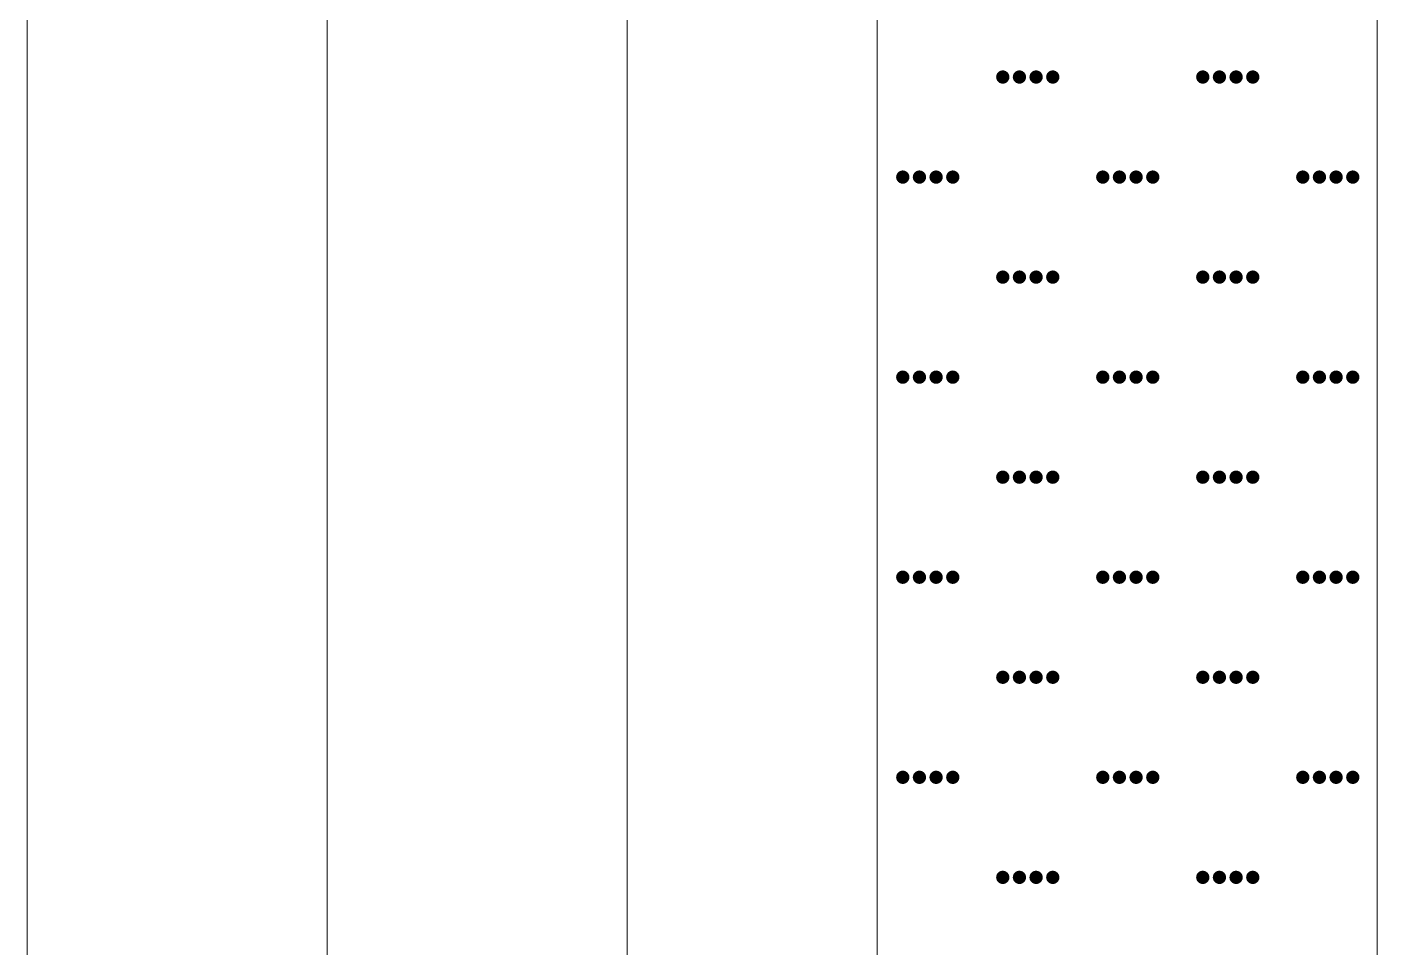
# Model space of a CAD drawing. Header units: inches. Extents: x -27 to 109, y -598 to 26.
# Drawn here: x 14.68 to 20.08, y -367.43 to -363.75 of the extents above; entities that cross this region are included whole.
import ezdxf

# ---------------------------------------------------------------- set-up
doc = ezdxf.new("R2010")
doc.units = ezdxf.units.IN
doc.header["$MEASUREMENT"] = 0
doc.layers.get('0').update_dxf_attribs({"lineweight": 0})

# ---------------------------------------------------------------- blocks, each defined once
blk = doc.blocks.new('lr_block_71')
at = {"true_color": 0x000000}
for points in [[(18.6105, -363.9526), (18.6114, -363.9457), (18.6105, -363.9388), (18.6078, -363.9323), (18.6035, -363.9269), (18.5981, -363.9226), (18.5917, -363.9199), (18.5847, -363.919), (18.5778, -363.9199), (18.5714, -363.9226), (18.5659, -363.9269), (18.5617, -363.9323), (18.559, -363.9388), (18.5581, -363.9457), (18.559, -363.9526), (18.5617, -363.959), (18.5659, -363.9645), (18.5714, -363.9688), (18.5778, -363.9714), (18.5847, -363.9724), (18.5917, -363.9714), (18.5981, -363.9688), (18.6035, -363.9645), (18.6078, -363.959)], [(18.6771, -363.9526), (18.6781, -363.9457), (18.6771, -363.9388), (18.6745, -363.9323), (18.6702, -363.9269), (18.6647, -363.9226), (18.6583, -363.9199), (18.6514, -363.919), (18.6445, -363.9199), (18.6381, -363.9226), (18.6326, -363.9269), (18.6283, -363.9323), (18.6257, -363.9388), (18.6247, -363.9457), (18.6257, -363.9526), (18.6283, -363.959), (18.6326, -363.9645), (18.6381, -363.9688), (18.6445, -363.9714), (18.6514, -363.9724), (18.6583, -363.9714), (18.6647, -363.9688), (18.6702, -363.9645), (18.6745, -363.959)], [(18.7438, -363.9526), (18.7447, -363.9457), (18.7438, -363.9388), (18.7411, -363.9323), (18.7369, -363.9269), (18.7314, -363.9226), (18.725, -363.9199), (18.7181, -363.919), (18.7111, -363.9199), (18.7047, -363.9226), (18.6993, -363.9269), (18.695, -363.9323), (18.6923, -363.9388), (18.6914, -363.9457), (18.6923, -363.9526), (18.695, -363.959), (18.6993, -363.9645), (18.7047, -363.9688), (18.7111, -363.9714), (18.7181, -363.9724), (18.725, -363.9714), (18.7314, -363.9688), (18.7369, -363.9645), (18.7411, -363.959)], [(18.8105, -363.9526), (18.8114, -363.9457), (18.8105, -363.9388), (18.8078, -363.9323), (18.8035, -363.9269), (18.7981, -363.9226), (18.7917, -363.9199), (18.7847, -363.919), (18.7778, -363.9199), (18.7714, -363.9226), (18.7659, -363.9269), (18.7617, -363.9323), (18.759, -363.9388), (18.7581, -363.9457), (18.759, -363.9526), (18.7617, -363.959), (18.7659, -363.9645), (18.7714, -363.9688), (18.7778, -363.9714), (18.7847, -363.9724), (18.7917, -363.9714), (18.7981, -363.9688), (18.8035, -363.9645), (18.8078, -363.959)], [(19.4105, -363.9526), (19.4114, -363.9457), (19.4105, -363.9388), (19.4078, -363.9323), (19.4035, -363.9269), (19.3981, -363.9226), (19.3917, -363.9199), (19.3847, -363.919), (19.3778, -363.9199), (19.3714, -363.9226), (19.3659, -363.9269), (19.3617, -363.9323), (19.359, -363.9388), (19.3581, -363.9457), (19.359, -363.9526), (19.3617, -363.959), (19.3659, -363.9645), (19.3714, -363.9688), (19.3778, -363.9714), (19.3847, -363.9724), (19.3917, -363.9714), (19.3981, -363.9688), (19.4035, -363.9645), (19.4078, -363.959)], [(19.4771, -363.9526), (19.4781, -363.9457), (19.4771, -363.9388), (19.4745, -363.9323), (19.4702, -363.9269), (19.4647, -363.9226), (19.4583, -363.9199), (19.4514, -363.919), (19.4445, -363.9199), (19.4381, -363.9226), (19.4326, -363.9269), (19.4283, -363.9323), (19.4257, -363.9388), (19.4247, -363.9457), (19.4257, -363.9526), (19.4283, -363.959), (19.4326, -363.9645), (19.4381, -363.9688), (19.4445, -363.9714), (19.4514, -363.9724), (19.4583, -363.9714), (19.4647, -363.9688), (19.4702, -363.9645), (19.4745, -363.959)], [(19.5438, -363.9526), (19.5447, -363.9457), (19.5438, -363.9388), (19.5411, -363.9323), (19.5369, -363.9269), (19.5314, -363.9226), (19.525, -363.9199), (19.5181, -363.919), (19.5111, -363.9199), (19.5047, -363.9226), (19.4993, -363.9269), (19.495, -363.9323), (19.4923, -363.9388), (19.4914, -363.9457), (19.4923, -363.9526), (19.495, -363.959), (19.4993, -363.9645), (19.5047, -363.9688), (19.5111, -363.9714), (19.5181, -363.9724), (19.525, -363.9714), (19.5314, -363.9688), (19.5369, -363.9645), (19.5411, -363.959)], [(19.6105, -363.9526), (19.6114, -363.9457), (19.6105, -363.9388), (19.6078, -363.9323), (19.6035, -363.9269), (19.5981, -363.9226), (19.5917, -363.9199), (19.5847, -363.919), (19.5778, -363.9199), (19.5714, -363.9226), (19.5659, -363.9269), (19.5617, -363.9323), (19.559, -363.9388), (19.5581, -363.9457), (19.559, -363.9526), (19.5617, -363.959), (19.5659, -363.9645), (19.5714, -363.9688), (19.5778, -363.9714), (19.5847, -363.9724), (19.5917, -363.9714), (19.5981, -363.9688), (19.6035, -363.9645), (19.6078, -363.959)], [(18.2105, -364.3526), (18.2114, -364.3457), (18.2105, -364.3388), (18.2078, -364.3324), (18.2035, -364.3269), (18.1981, -364.3226), (18.1917, -364.32), (18.1847, -364.319), (18.1778, -364.32), (18.1714, -364.3226), (18.1659, -364.3269), (18.1617, -364.3324), (18.159, -364.3388), (18.1581, -364.3457), (18.159, -364.3526), (18.1617, -364.359), (18.1659, -364.3645), (18.1714, -364.3687), (18.1778, -364.3714), (18.1847, -364.3723), (18.1917, -364.3714), (18.1981, -364.3687), (18.2035, -364.3645), (18.2078, -364.359)], [(18.2771, -364.3526), (18.2781, -364.3457), (18.2771, -364.3388), (18.2745, -364.3324), (18.2702, -364.3269), (18.2647, -364.3226), (18.2583, -364.32), (18.2514, -364.319), (18.2445, -364.32), (18.2381, -364.3226), (18.2326, -364.3269), (18.2283, -364.3324), (18.2257, -364.3388), (18.2247, -364.3457), (18.2257, -364.3526), (18.2283, -364.359), (18.2326, -364.3645), (18.2381, -364.3687), (18.2445, -364.3714), (18.2514, -364.3723), (18.2583, -364.3714), (18.2647, -364.3687), (18.2702, -364.3645), (18.2745, -364.359)], [(18.3438, -364.3526), (18.3447, -364.3457), (18.3438, -364.3388), (18.3411, -364.3324), (18.3369, -364.3269), (18.3314, -364.3226), (18.325, -364.32), (18.3181, -364.319), (18.3111, -364.32), (18.3047, -364.3226), (18.2993, -364.3269), (18.295, -364.3324), (18.2923, -364.3388), (18.2914, -364.3457), (18.2923, -364.3526), (18.295, -364.359), (18.2993, -364.3645), (18.3047, -364.3687), (18.3111, -364.3714), (18.3181, -364.3723), (18.325, -364.3714), (18.3314, -364.3687), (18.3369, -364.3645), (18.3411, -364.359)], [(18.4105, -364.3526), (18.4114, -364.3457), (18.4105, -364.3388), (18.4078, -364.3324), (18.4035, -364.3269), (18.3981, -364.3226), (18.3917, -364.32), (18.3847, -364.319), (18.3778, -364.32), (18.3714, -364.3226), (18.3659, -364.3269), (18.3617, -364.3324), (18.359, -364.3388), (18.3581, -364.3457), (18.359, -364.3526), (18.3617, -364.359), (18.3659, -364.3645), (18.3714, -364.3687), (18.3778, -364.3714), (18.3847, -364.3723), (18.3917, -364.3714), (18.3981, -364.3687), (18.4035, -364.3645), (18.4078, -364.359)], [(19.0105, -364.3526), (19.0114, -364.3457), (19.0105, -364.3388), (19.0078, -364.3324), (19.0035, -364.3269), (18.9981, -364.3226), (18.9917, -364.32), (18.9847, -364.319), (18.9778, -364.32), (18.9714, -364.3226), (18.9659, -364.3269), (18.9617, -364.3324), (18.959, -364.3388), (18.9581, -364.3457), (18.959, -364.3526), (18.9617, -364.359), (18.9659, -364.3645), (18.9714, -364.3687), (18.9778, -364.3714), (18.9847, -364.3723), (18.9917, -364.3714), (18.9981, -364.3687), (19.0035, -364.3645), (19.0078, -364.359)], [(19.0771, -364.3526), (19.0781, -364.3457), (19.0771, -364.3388), (19.0745, -364.3324), (19.0702, -364.3269), (19.0647, -364.3226), (19.0583, -364.32), (19.0514, -364.319), (19.0445, -364.32), (19.0381, -364.3226), (19.0326, -364.3269), (19.0283, -364.3324), (19.0257, -364.3388), (19.0247, -364.3457), (19.0257, -364.3526), (19.0283, -364.359), (19.0326, -364.3645), (19.0381, -364.3687), (19.0445, -364.3714), (19.0514, -364.3723), (19.0583, -364.3714), (19.0647, -364.3687), (19.0702, -364.3645), (19.0745, -364.359)], [(19.1438, -364.3526), (19.1447, -364.3457), (19.1438, -364.3388), (19.1411, -364.3324), (19.1369, -364.3269), (19.1314, -364.3226), (19.125, -364.32), (19.1181, -364.319), (19.1111, -364.32), (19.1047, -364.3226), (19.0993, -364.3269), (19.095, -364.3324), (19.0923, -364.3388), (19.0914, -364.3457), (19.0923, -364.3526), (19.095, -364.359), (19.0993, -364.3645), (19.1047, -364.3687), (19.1111, -364.3714), (19.1181, -364.3723), (19.125, -364.3714), (19.1314, -364.3687), (19.1369, -364.3645), (19.1411, -364.359)], [(19.2105, -364.3526), (19.2114, -364.3457), (19.2105, -364.3388), (19.2078, -364.3324), (19.2035, -364.3269), (19.1981, -364.3226), (19.1917, -364.32), (19.1847, -364.319), (19.1778, -364.32), (19.1714, -364.3226), (19.1659, -364.3269), (19.1617, -364.3324), (19.159, -364.3388), (19.1581, -364.3457), (19.159, -364.3526), (19.1617, -364.359), (19.1659, -364.3645), (19.1714, -364.3687), (19.1778, -364.3714), (19.1847, -364.3723), (19.1917, -364.3714), (19.1981, -364.3687), (19.2035, -364.3645), (19.2078, -364.359)], [(19.8105, -364.3526), (19.8114, -364.3457), (19.8105, -364.3388), (19.8078, -364.3324), (19.8035, -364.3269), (19.7981, -364.3226), (19.7917, -364.32), (19.7847, -364.319), (19.7778, -364.32), (19.7714, -364.3226), (19.7659, -364.3269), (19.7617, -364.3324), (19.759, -364.3388), (19.7581, -364.3457), (19.759, -364.3526), (19.7617, -364.359), (19.7659, -364.3645), (19.7714, -364.3687), (19.7778, -364.3714), (19.7847, -364.3723), (19.7917, -364.3714), (19.7981, -364.3687), (19.8035, -364.3645), (19.8078, -364.359)], [(19.8771, -364.3526), (19.8781, -364.3457), (19.8771, -364.3388), (19.8745, -364.3324), (19.8702, -364.3269), (19.8647, -364.3226), (19.8583, -364.32), (19.8514, -364.319), (19.8445, -364.32), (19.8381, -364.3226), (19.8326, -364.3269), (19.8283, -364.3324), (19.8257, -364.3388), (19.8247, -364.3457), (19.8257, -364.3526), (19.8283, -364.359), (19.8326, -364.3645), (19.8381, -364.3687), (19.8445, -364.3714), (19.8514, -364.3723), (19.8583, -364.3714), (19.8647, -364.3687), (19.8702, -364.3645), (19.8745, -364.359)], [(19.9438, -364.3526), (19.9447, -364.3457), (19.9438, -364.3388), (19.9411, -364.3324), (19.9369, -364.3269), (19.9314, -364.3226), (19.925, -364.32), (19.9181, -364.319), (19.9111, -364.32), (19.9047, -364.3226), (19.8993, -364.3269), (19.895, -364.3324), (19.8923, -364.3388), (19.8914, -364.3457), (19.8923, -364.3526), (19.895, -364.359), (19.8993, -364.3645), (19.9047, -364.3687), (19.9111, -364.3714), (19.9181, -364.3723), (19.925, -364.3714), (19.9314, -364.3687), (19.9369, -364.3645), (19.9411, -364.359)], [(20.0105, -364.3526), (20.0114, -364.3457), (20.0105, -364.3388), (20.0078, -364.3324), (20.0035, -364.3269), (19.9981, -364.3226), (19.9917, -364.32), (19.9847, -364.319), (19.9778, -364.32), (19.9714, -364.3226), (19.9659, -364.3269), (19.9617, -364.3324), (19.959, -364.3388), (19.9581, -364.3457), (19.959, -364.3526), (19.9617, -364.359), (19.9659, -364.3645), (19.9714, -364.3687), (19.9778, -364.3714), (19.9847, -364.3723), (19.9917, -364.3714), (19.9981, -364.3687), (20.0035, -364.3645), (20.0078, -364.359)], [(18.6105, -364.7526), (18.6114, -364.7457), (18.6105, -364.7387), (18.6078, -364.7323), (18.6035, -364.7269), (18.5981, -364.7226), (18.5917, -364.7199), (18.5847, -364.719), (18.5778, -364.7199), (18.5714, -364.7226), (18.5659, -364.7269), (18.5617, -364.7323), (18.559, -364.7387), (18.5581, -364.7457), (18.559, -364.7526), (18.5617, -364.759), (18.5659, -364.7645), (18.5714, -364.7688), (18.5778, -364.7714), (18.5847, -364.7724), (18.5917, -364.7714), (18.5981, -364.7688), (18.6035, -364.7645), (18.6078, -364.759)], [(18.6771, -364.7526), (18.6781, -364.7457), (18.6771, -364.7387), (18.6745, -364.7323), (18.6702, -364.7269), (18.6647, -364.7226), (18.6583, -364.7199), (18.6514, -364.719), (18.6445, -364.7199), (18.6381, -364.7226), (18.6326, -364.7269), (18.6283, -364.7323), (18.6257, -364.7387), (18.6247, -364.7457), (18.6257, -364.7526), (18.6283, -364.759), (18.6326, -364.7645), (18.6381, -364.7688), (18.6445, -364.7714), (18.6514, -364.7724), (18.6583, -364.7714), (18.6647, -364.7688), (18.6702, -364.7645), (18.6745, -364.759)], [(18.7438, -364.7526), (18.7447, -364.7457), (18.7438, -364.7387), (18.7411, -364.7323), (18.7369, -364.7269), (18.7314, -364.7226), (18.725, -364.7199), (18.7181, -364.719), (18.7111, -364.7199), (18.7047, -364.7226), (18.6993, -364.7269), (18.695, -364.7323), (18.6923, -364.7387), (18.6914, -364.7457), (18.6923, -364.7526), (18.695, -364.759), (18.6993, -364.7645), (18.7047, -364.7688), (18.7111, -364.7714), (18.7181, -364.7724), (18.725, -364.7714), (18.7314, -364.7688), (18.7369, -364.7645), (18.7411, -364.759)], [(18.8105, -364.7526), (18.8114, -364.7457), (18.8105, -364.7387), (18.8078, -364.7323), (18.8035, -364.7269), (18.7981, -364.7226), (18.7917, -364.7199), (18.7847, -364.719), (18.7778, -364.7199), (18.7714, -364.7226), (18.7659, -364.7269), (18.7617, -364.7323), (18.759, -364.7387), (18.7581, -364.7457), (18.759, -364.7526), (18.7617, -364.759), (18.7659, -364.7645), (18.7714, -364.7688), (18.7778, -364.7714), (18.7847, -364.7724), (18.7917, -364.7714), (18.7981, -364.7688), (18.8035, -364.7645), (18.8078, -364.759)], [(19.4105, -364.7526), (19.4114, -364.7457), (19.4105, -364.7387), (19.4078, -364.7323), (19.4035, -364.7269), (19.3981, -364.7226), (19.3917, -364.7199), (19.3847, -364.719), (19.3778, -364.7199), (19.3714, -364.7226), (19.3659, -364.7269), (19.3617, -364.7323), (19.359, -364.7387), (19.3581, -364.7457), (19.359, -364.7526), (19.3617, -364.759), (19.3659, -364.7645), (19.3714, -364.7688), (19.3778, -364.7714), (19.3847, -364.7724), (19.3917, -364.7714), (19.3981, -364.7688), (19.4035, -364.7645), (19.4078, -364.759)], [(19.4771, -364.7526), (19.4781, -364.7457), (19.4771, -364.7387), (19.4745, -364.7323), (19.4702, -364.7269), (19.4647, -364.7226), (19.4583, -364.7199), (19.4514, -364.719), (19.4445, -364.7199), (19.4381, -364.7226), (19.4326, -364.7269), (19.4283, -364.7323), (19.4257, -364.7387), (19.4247, -364.7457), (19.4257, -364.7526), (19.4283, -364.759), (19.4326, -364.7645), (19.4381, -364.7688), (19.4445, -364.7714), (19.4514, -364.7724), (19.4583, -364.7714), (19.4647, -364.7688), (19.4702, -364.7645), (19.4745, -364.759)], [(19.5438, -364.7526), (19.5447, -364.7457), (19.5438, -364.7387), (19.5411, -364.7323), (19.5369, -364.7269), (19.5314, -364.7226), (19.525, -364.7199), (19.5181, -364.719), (19.5111, -364.7199), (19.5047, -364.7226), (19.4993, -364.7269), (19.495, -364.7323), (19.4923, -364.7387), (19.4914, -364.7457), (19.4923, -364.7526), (19.495, -364.759), (19.4993, -364.7645), (19.5047, -364.7688), (19.5111, -364.7714), (19.5181, -364.7724), (19.525, -364.7714), (19.5314, -364.7688), (19.5369, -364.7645), (19.5411, -364.759)], [(19.6105, -364.7526), (19.6114, -364.7457), (19.6105, -364.7387), (19.6078, -364.7323), (19.6035, -364.7269), (19.5981, -364.7226), (19.5917, -364.7199), (19.5847, -364.719), (19.5778, -364.7199), (19.5714, -364.7226), (19.5659, -364.7269), (19.5617, -364.7323), (19.559, -364.7387), (19.5581, -364.7457), (19.559, -364.7526), (19.5617, -364.759), (19.5659, -364.7645), (19.5714, -364.7688), (19.5778, -364.7714), (19.5847, -364.7724), (19.5917, -364.7714), (19.5981, -364.7688), (19.6035, -364.7645), (19.6078, -364.759)], [(18.2105, -365.1526), (18.2114, -365.1457), (18.2105, -365.1388), (18.2078, -365.1323), (18.2035, -365.1269), (18.1981, -365.1226), (18.1917, -365.12), (18.1847, -365.119), (18.1778, -365.12), (18.1714, -365.1226), (18.1659, -365.1269), (18.1617, -365.1323), (18.159, -365.1388), (18.1581, -365.1457), (18.159, -365.1526), (18.1617, -365.159), (18.1659, -365.1645), (18.1714, -365.1687), (18.1778, -365.1714), (18.1847, -365.1723), (18.1917, -365.1714), (18.1981, -365.1687), (18.2035, -365.1645), (18.2078, -365.159)], [(18.2771, -365.1526), (18.2781, -365.1457), (18.2771, -365.1388), (18.2745, -365.1323), (18.2702, -365.1269), (18.2647, -365.1226), (18.2583, -365.12), (18.2514, -365.119), (18.2445, -365.12), (18.2381, -365.1226), (18.2326, -365.1269), (18.2283, -365.1323), (18.2257, -365.1388), (18.2247, -365.1457), (18.2257, -365.1526), (18.2283, -365.159), (18.2326, -365.1645), (18.2381, -365.1687), (18.2445, -365.1714), (18.2514, -365.1723), (18.2583, -365.1714), (18.2647, -365.1687), (18.2702, -365.1645), (18.2745, -365.159)], [(18.3438, -365.1526), (18.3447, -365.1457), (18.3438, -365.1388), (18.3411, -365.1323), (18.3369, -365.1269), (18.3314, -365.1226), (18.325, -365.12), (18.3181, -365.119), (18.3111, -365.12), (18.3047, -365.1226), (18.2993, -365.1269), (18.295, -365.1323), (18.2923, -365.1388), (18.2914, -365.1457), (18.2923, -365.1526), (18.295, -365.159), (18.2993, -365.1645), (18.3047, -365.1687), (18.3111, -365.1714), (18.3181, -365.1723), (18.325, -365.1714), (18.3314, -365.1687), (18.3369, -365.1645), (18.3411, -365.159)], [(18.4105, -365.1526), (18.4114, -365.1457), (18.4105, -365.1388), (18.4078, -365.1323), (18.4035, -365.1269), (18.3981, -365.1226), (18.3917, -365.12), (18.3847, -365.119), (18.3778, -365.12), (18.3714, -365.1226), (18.3659, -365.1269), (18.3617, -365.1323), (18.359, -365.1388), (18.3581, -365.1457), (18.359, -365.1526), (18.3617, -365.159), (18.3659, -365.1645), (18.3714, -365.1687), (18.3778, -365.1714), (18.3847, -365.1723), (18.3917, -365.1714), (18.3981, -365.1687), (18.4035, -365.1645), (18.4078, -365.159)], [(19.0105, -365.1526), (19.0114, -365.1457), (19.0105, -365.1388), (19.0078, -365.1323), (19.0035, -365.1269), (18.9981, -365.1226), (18.9917, -365.12), (18.9847, -365.119), (18.9778, -365.12), (18.9714, -365.1226), (18.9659, -365.1269), (18.9617, -365.1323), (18.959, -365.1388), (18.9581, -365.1457), (18.959, -365.1526), (18.9617, -365.159), (18.9659, -365.1645), (18.9714, -365.1687), (18.9778, -365.1714), (18.9847, -365.1723), (18.9917, -365.1714), (18.9981, -365.1687), (19.0035, -365.1645), (19.0078, -365.159)], [(19.0771, -365.1526), (19.0781, -365.1457), (19.0771, -365.1388), (19.0745, -365.1323), (19.0702, -365.1269), (19.0647, -365.1226), (19.0583, -365.12), (19.0514, -365.119), (19.0445, -365.12), (19.0381, -365.1226), (19.0326, -365.1269), (19.0283, -365.1323), (19.0257, -365.1388), (19.0247, -365.1457), (19.0257, -365.1526), (19.0283, -365.159), (19.0326, -365.1645), (19.0381, -365.1687), (19.0445, -365.1714), (19.0514, -365.1723), (19.0583, -365.1714), (19.0647, -365.1687), (19.0702, -365.1645), (19.0745, -365.159)], [(19.1438, -365.1526), (19.1447, -365.1457), (19.1438, -365.1388), (19.1411, -365.1323), (19.1369, -365.1269), (19.1314, -365.1226), (19.125, -365.12), (19.1181, -365.119), (19.1111, -365.12), (19.1047, -365.1226), (19.0993, -365.1269), (19.095, -365.1323), (19.0923, -365.1388), (19.0914, -365.1457), (19.0923, -365.1526), (19.095, -365.159), (19.0993, -365.1645), (19.1047, -365.1687), (19.1111, -365.1714), (19.1181, -365.1723), (19.125, -365.1714), (19.1314, -365.1687), (19.1369, -365.1645), (19.1411, -365.159)], [(19.2105, -365.1526), (19.2114, -365.1457), (19.2105, -365.1388), (19.2078, -365.1323), (19.2035, -365.1269), (19.1981, -365.1226), (19.1917, -365.12), (19.1847, -365.119), (19.1778, -365.12), (19.1714, -365.1226), (19.1659, -365.1269), (19.1617, -365.1323), (19.159, -365.1388), (19.1581, -365.1457), (19.159, -365.1526), (19.1617, -365.159), (19.1659, -365.1645), (19.1714, -365.1687), (19.1778, -365.1714), (19.1847, -365.1723), (19.1917, -365.1714), (19.1981, -365.1687), (19.2035, -365.1645), (19.2078, -365.159)], [(19.8105, -365.1526), (19.8114, -365.1457), (19.8105, -365.1388), (19.8078, -365.1323), (19.8035, -365.1269), (19.7981, -365.1226), (19.7917, -365.12), (19.7847, -365.119), (19.7778, -365.12), (19.7714, -365.1226), (19.7659, -365.1269), (19.7617, -365.1323), (19.759, -365.1388), (19.7581, -365.1457), (19.759, -365.1526), (19.7617, -365.159), (19.7659, -365.1645), (19.7714, -365.1687), (19.7778, -365.1714), (19.7847, -365.1723), (19.7917, -365.1714), (19.7981, -365.1687), (19.8035, -365.1645), (19.8078, -365.159)], [(19.8771, -365.1526), (19.8781, -365.1457), (19.8771, -365.1388), (19.8745, -365.1323), (19.8702, -365.1269), (19.8647, -365.1226), (19.8583, -365.12), (19.8514, -365.119), (19.8445, -365.12), (19.8381, -365.1226), (19.8326, -365.1269), (19.8283, -365.1323), (19.8257, -365.1388), (19.8247, -365.1457), (19.8257, -365.1526), (19.8283, -365.159), (19.8326, -365.1645), (19.8381, -365.1687), (19.8445, -365.1714), (19.8514, -365.1723), (19.8583, -365.1714), (19.8647, -365.1687), (19.8702, -365.1645), (19.8745, -365.159)], [(19.9438, -365.1526), (19.9447, -365.1457), (19.9438, -365.1388), (19.9411, -365.1323), (19.9369, -365.1269), (19.9314, -365.1226), (19.925, -365.12), (19.9181, -365.119), (19.9111, -365.12), (19.9047, -365.1226), (19.8993, -365.1269), (19.895, -365.1323), (19.8923, -365.1388), (19.8914, -365.1457), (19.8923, -365.1526), (19.895, -365.159), (19.8993, -365.1645), (19.9047, -365.1687), (19.9111, -365.1714), (19.9181, -365.1723), (19.925, -365.1714), (19.9314, -365.1687), (19.9369, -365.1645), (19.9411, -365.159)], [(20.0105, -365.1526), (20.0114, -365.1457), (20.0105, -365.1388), (20.0078, -365.1323), (20.0035, -365.1269), (19.9981, -365.1226), (19.9917, -365.12), (19.9847, -365.119), (19.9778, -365.12), (19.9714, -365.1226), (19.9659, -365.1269), (19.9617, -365.1323), (19.959, -365.1388), (19.9581, -365.1457), (19.959, -365.1526), (19.9617, -365.159), (19.9659, -365.1645), (19.9714, -365.1687), (19.9778, -365.1714), (19.9847, -365.1723), (19.9917, -365.1714), (19.9981, -365.1687), (20.0035, -365.1645), (20.0078, -365.159)], [(18.6105, -365.5526), (18.6114, -365.5457), (18.6105, -365.5388), (18.6078, -365.5324), (18.6035, -365.5269), (18.5981, -365.5226), (18.5917, -365.52), (18.5847, -365.519), (18.5778, -365.52), (18.5714, -365.5226), (18.5659, -365.5269), (18.5617, -365.5324), (18.559, -365.5388), (18.5581, -365.5457), (18.559, -365.5526), (18.5617, -365.559), (18.5659, -365.5645), (18.5714, -365.5688), (18.5778, -365.5714), (18.5847, -365.5723), (18.5917, -365.5714), (18.5981, -365.5688), (18.6035, -365.5645), (18.6078, -365.559)], [(18.6771, -365.5526), (18.6781, -365.5457), (18.6771, -365.5388), (18.6745, -365.5324), (18.6702, -365.5269), (18.6647, -365.5226), (18.6583, -365.52), (18.6514, -365.519), (18.6445, -365.52), (18.6381, -365.5226), (18.6326, -365.5269), (18.6283, -365.5324), (18.6257, -365.5388), (18.6247, -365.5457), (18.6257, -365.5526), (18.6283, -365.559), (18.6326, -365.5645), (18.6381, -365.5688), (18.6445, -365.5714), (18.6514, -365.5723), (18.6583, -365.5714), (18.6647, -365.5688), (18.6702, -365.5645), (18.6745, -365.559)], [(18.7438, -365.5526), (18.7447, -365.5457), (18.7438, -365.5388), (18.7411, -365.5324), (18.7369, -365.5269), (18.7314, -365.5226), (18.725, -365.52), (18.7181, -365.519), (18.7111, -365.52), (18.7047, -365.5226), (18.6993, -365.5269), (18.695, -365.5324), (18.6923, -365.5388), (18.6914, -365.5457), (18.6923, -365.5526), (18.695, -365.559), (18.6993, -365.5645), (18.7047, -365.5688), (18.7111, -365.5714), (18.7181, -365.5723), (18.725, -365.5714), (18.7314, -365.5688), (18.7369, -365.5645), (18.7411, -365.559)], [(18.8105, -365.5526), (18.8114, -365.5457), (18.8105, -365.5388), (18.8078, -365.5324), (18.8035, -365.5269), (18.7981, -365.5226), (18.7917, -365.52), (18.7847, -365.519), (18.7778, -365.52), (18.7714, -365.5226), (18.7659, -365.5269), (18.7617, -365.5324), (18.759, -365.5388), (18.7581, -365.5457), (18.759, -365.5526), (18.7617, -365.559), (18.7659, -365.5645), (18.7714, -365.5688), (18.7778, -365.5714), (18.7847, -365.5723), (18.7917, -365.5714), (18.7981, -365.5688), (18.8035, -365.5645), (18.8078, -365.559)], [(19.4105, -365.5526), (19.4114, -365.5457), (19.4105, -365.5388), (19.4078, -365.5324), (19.4035, -365.5269), (19.3981, -365.5226), (19.3917, -365.52), (19.3847, -365.519), (19.3778, -365.52), (19.3714, -365.5226), (19.3659, -365.5269), (19.3617, -365.5324), (19.359, -365.5388), (19.3581, -365.5457), (19.359, -365.5526), (19.3617, -365.559), (19.3659, -365.5645), (19.3714, -365.5688), (19.3778, -365.5714), (19.3847, -365.5723), (19.3917, -365.5714), (19.3981, -365.5688), (19.4035, -365.5645), (19.4078, -365.559)], [(19.4771, -365.5526), (19.4781, -365.5457), (19.4771, -365.5388), (19.4745, -365.5324), (19.4702, -365.5269), (19.4647, -365.5226), (19.4583, -365.52), (19.4514, -365.519), (19.4445, -365.52), (19.4381, -365.5226), (19.4326, -365.5269), (19.4283, -365.5324), (19.4257, -365.5388), (19.4247, -365.5457), (19.4257, -365.5526), (19.4283, -365.559), (19.4326, -365.5645), (19.4381, -365.5688), (19.4445, -365.5714), (19.4514, -365.5723), (19.4583, -365.5714), (19.4647, -365.5688), (19.4702, -365.5645), (19.4745, -365.559)], [(19.5438, -365.5526), (19.5447, -365.5457), (19.5438, -365.5388), (19.5411, -365.5324), (19.5369, -365.5269), (19.5314, -365.5226), (19.525, -365.52), (19.5181, -365.519), (19.5111, -365.52), (19.5047, -365.5226), (19.4993, -365.5269), (19.495, -365.5324), (19.4923, -365.5388), (19.4914, -365.5457), (19.4923, -365.5526), (19.495, -365.559), (19.4993, -365.5645), (19.5047, -365.5688), (19.5111, -365.5714), (19.5181, -365.5723), (19.525, -365.5714), (19.5314, -365.5688), (19.5369, -365.5645), (19.5411, -365.559)], [(19.6105, -365.5526), (19.6114, -365.5457), (19.6105, -365.5388), (19.6078, -365.5324), (19.6035, -365.5269), (19.5981, -365.5226), (19.5917, -365.52), (19.5847, -365.519), (19.5778, -365.52), (19.5714, -365.5226), (19.5659, -365.5269), (19.5617, -365.5324), (19.559, -365.5388), (19.5581, -365.5457), (19.559, -365.5526), (19.5617, -365.559), (19.5659, -365.5645), (19.5714, -365.5688), (19.5778, -365.5714), (19.5847, -365.5723), (19.5917, -365.5714), (19.5981, -365.5688), (19.6035, -365.5645), (19.6078, -365.559)], [(18.2105, -365.9526), (18.2114, -365.9457), (18.2105, -365.9388), (18.2078, -365.9323), (18.2035, -365.9269), (18.1981, -365.9226), (18.1917, -365.9199), (18.1847, -365.919), (18.1778, -365.9199), (18.1714, -365.9226), (18.1659, -365.9269), (18.1617, -365.9323), (18.159, -365.9388), (18.1581, -365.9457), (18.159, -365.9526), (18.1617, -365.959), (18.1659, -365.9645), (18.1714, -365.9688), (18.1778, -365.9714), (18.1847, -365.9724), (18.1917, -365.9714), (18.1981, -365.9688), (18.2035, -365.9645), (18.2078, -365.959)], [(18.2771, -365.9526), (18.2781, -365.9457), (18.2771, -365.9388), (18.2745, -365.9323), (18.2702, -365.9269), (18.2647, -365.9226), (18.2583, -365.9199), (18.2514, -365.919), (18.2445, -365.9199), (18.2381, -365.9226), (18.2326, -365.9269), (18.2283, -365.9323), (18.2257, -365.9388), (18.2247, -365.9457), (18.2257, -365.9526), (18.2283, -365.959), (18.2326, -365.9645), (18.2381, -365.9688), (18.2445, -365.9714), (18.2514, -365.9724), (18.2583, -365.9714), (18.2647, -365.9688), (18.2702, -365.9645), (18.2745, -365.959)], [(18.3438, -365.9526), (18.3447, -365.9457), (18.3438, -365.9388), (18.3411, -365.9323), (18.3369, -365.9269), (18.3314, -365.9226), (18.325, -365.9199), (18.3181, -365.919), (18.3111, -365.9199), (18.3047, -365.9226), (18.2993, -365.9269), (18.295, -365.9323), (18.2923, -365.9388), (18.2914, -365.9457), (18.2923, -365.9526), (18.295, -365.959), (18.2993, -365.9645), (18.3047, -365.9688), (18.3111, -365.9714), (18.3181, -365.9724), (18.325, -365.9714), (18.3314, -365.9688), (18.3369, -365.9645), (18.3411, -365.959)], [(18.4105, -365.9526), (18.4114, -365.9457), (18.4105, -365.9388), (18.4078, -365.9323), (18.4035, -365.9269), (18.3981, -365.9226), (18.3917, -365.9199), (18.3847, -365.919), (18.3778, -365.9199), (18.3714, -365.9226), (18.3659, -365.9269), (18.3617, -365.9323), (18.359, -365.9388), (18.3581, -365.9457), (18.359, -365.9526), (18.3617, -365.959), (18.3659, -365.9645), (18.3714, -365.9688), (18.3778, -365.9714), (18.3847, -365.9724), (18.3917, -365.9714), (18.3981, -365.9688), (18.4035, -365.9645), (18.4078, -365.959)], [(19.0105, -365.9526), (19.0114, -365.9457), (19.0105, -365.9388), (19.0078, -365.9323), (19.0035, -365.9269), (18.9981, -365.9226), (18.9917, -365.9199), (18.9847, -365.919), (18.9778, -365.9199), (18.9714, -365.9226), (18.9659, -365.9269), (18.9617, -365.9323), (18.959, -365.9388), (18.9581, -365.9457), (18.959, -365.9526), (18.9617, -365.959), (18.9659, -365.9645), (18.9714, -365.9688), (18.9778, -365.9714), (18.9847, -365.9724), (18.9917, -365.9714), (18.9981, -365.9688), (19.0035, -365.9645), (19.0078, -365.959)], [(19.0771, -365.9526), (19.0781, -365.9457), (19.0771, -365.9388), (19.0745, -365.9323), (19.0702, -365.9269), (19.0647, -365.9226), (19.0583, -365.9199), (19.0514, -365.919), (19.0445, -365.9199), (19.0381, -365.9226), (19.0326, -365.9269), (19.0283, -365.9323), (19.0257, -365.9388), (19.0247, -365.9457), (19.0257, -365.9526), (19.0283, -365.959), (19.0326, -365.9645), (19.0381, -365.9688), (19.0445, -365.9714), (19.0514, -365.9724), (19.0583, -365.9714), (19.0647, -365.9688), (19.0702, -365.9645), (19.0745, -365.959)], [(19.1438, -365.9526), (19.1447, -365.9457), (19.1438, -365.9388), (19.1411, -365.9323), (19.1369, -365.9269), (19.1314, -365.9226), (19.125, -365.9199), (19.1181, -365.919), (19.1111, -365.9199), (19.1047, -365.9226), (19.0993, -365.9269), (19.095, -365.9323), (19.0923, -365.9388), (19.0914, -365.9457), (19.0923, -365.9526), (19.095, -365.959), (19.0993, -365.9645), (19.1047, -365.9688), (19.1111, -365.9714), (19.1181, -365.9724), (19.125, -365.9714), (19.1314, -365.9688), (19.1369, -365.9645), (19.1411, -365.959)], [(19.2105, -365.9526), (19.2114, -365.9457), (19.2105, -365.9388), (19.2078, -365.9323), (19.2035, -365.9269), (19.1981, -365.9226), (19.1917, -365.9199), (19.1847, -365.919), (19.1778, -365.9199), (19.1714, -365.9226), (19.1659, -365.9269), (19.1617, -365.9323), (19.159, -365.9388), (19.1581, -365.9457), (19.159, -365.9526), (19.1617, -365.959), (19.1659, -365.9645), (19.1714, -365.9688), (19.1778, -365.9714), (19.1847, -365.9724), (19.1917, -365.9714), (19.1981, -365.9688), (19.2035, -365.9645), (19.2078, -365.959)], [(19.8105, -365.9526), (19.8114, -365.9457), (19.8105, -365.9388), (19.8078, -365.9323), (19.8035, -365.9269), (19.7981, -365.9226), (19.7917, -365.9199), (19.7847, -365.919), (19.7778, -365.9199), (19.7714, -365.9226), (19.7659, -365.9269), (19.7617, -365.9323), (19.759, -365.9388), (19.7581, -365.9457), (19.759, -365.9526), (19.7617, -365.959), (19.7659, -365.9645), (19.7714, -365.9688), (19.7778, -365.9714), (19.7847, -365.9724), (19.7917, -365.9714), (19.7981, -365.9688), (19.8035, -365.9645), (19.8078, -365.959)], [(19.8771, -365.9526), (19.8781, -365.9457), (19.8771, -365.9388), (19.8745, -365.9323), (19.8702, -365.9269), (19.8647, -365.9226), (19.8583, -365.9199), (19.8514, -365.919), (19.8445, -365.9199), (19.8381, -365.9226), (19.8326, -365.9269), (19.8283, -365.9323), (19.8257, -365.9388), (19.8247, -365.9457), (19.8257, -365.9526), (19.8283, -365.959), (19.8326, -365.9645), (19.8381, -365.9688), (19.8445, -365.9714), (19.8514, -365.9724), (19.8583, -365.9714), (19.8647, -365.9688), (19.8702, -365.9645), (19.8745, -365.959)], [(19.9438, -365.9526), (19.9447, -365.9457), (19.9438, -365.9388), (19.9411, -365.9323), (19.9369, -365.9269), (19.9314, -365.9226), (19.925, -365.9199), (19.9181, -365.919), (19.9111, -365.9199), (19.9047, -365.9226), (19.8993, -365.9269), (19.895, -365.9323), (19.8923, -365.9388), (19.8914, -365.9457), (19.8923, -365.9526), (19.895, -365.959), (19.8993, -365.9645), (19.9047, -365.9688), (19.9111, -365.9714), (19.9181, -365.9724), (19.925, -365.9714), (19.9314, -365.9688), (19.9369, -365.9645), (19.9411, -365.959)], [(20.0105, -365.9526), (20.0114, -365.9457), (20.0105, -365.9388), (20.0078, -365.9323), (20.0035, -365.9269), (19.9981, -365.9226), (19.9917, -365.9199), (19.9847, -365.919), (19.9778, -365.9199), (19.9714, -365.9226), (19.9659, -365.9269), (19.9617, -365.9323), (19.959, -365.9388), (19.9581, -365.9457), (19.959, -365.9526), (19.9617, -365.959), (19.9659, -365.9645), (19.9714, -365.9688), (19.9778, -365.9714), (19.9847, -365.9724), (19.9917, -365.9714), (19.9981, -365.9688), (20.0035, -365.9645), (20.0078, -365.959)], [(18.6105, -366.3526), (18.6114, -366.3457), (18.6105, -366.3388), (18.6078, -366.3324), (18.6035, -366.3269), (18.5981, -366.3226), (18.5917, -366.32), (18.5847, -366.319), (18.5778, -366.32), (18.5714, -366.3226), (18.5659, -366.3269), (18.5617, -366.3324), (18.559, -366.3388), (18.5581, -366.3457), (18.559, -366.3526), (18.5617, -366.359), (18.5659, -366.3645), (18.5714, -366.3687), (18.5778, -366.3714), (18.5847, -366.3723), (18.5917, -366.3714), (18.5981, -366.3687), (18.6035, -366.3645), (18.6078, -366.359)], [(18.6771, -366.3526), (18.6781, -366.3457), (18.6771, -366.3388), (18.6745, -366.3324), (18.6702, -366.3269), (18.6647, -366.3226), (18.6583, -366.32), (18.6514, -366.319), (18.6445, -366.32), (18.6381, -366.3226), (18.6326, -366.3269), (18.6283, -366.3324), (18.6257, -366.3388), (18.6247, -366.3457), (18.6257, -366.3526), (18.6283, -366.359), (18.6326, -366.3645), (18.6381, -366.3687), (18.6445, -366.3714), (18.6514, -366.3723), (18.6583, -366.3714), (18.6647, -366.3687), (18.6702, -366.3645), (18.6745, -366.359)], [(18.7438, -366.3526), (18.7447, -366.3457), (18.7438, -366.3388), (18.7411, -366.3324), (18.7369, -366.3269), (18.7314, -366.3226), (18.725, -366.32), (18.7181, -366.319), (18.7111, -366.32), (18.7047, -366.3226), (18.6993, -366.3269), (18.695, -366.3324), (18.6923, -366.3388), (18.6914, -366.3457), (18.6923, -366.3526), (18.695, -366.359), (18.6993, -366.3645), (18.7047, -366.3687), (18.7111, -366.3714), (18.7181, -366.3723), (18.725, -366.3714), (18.7314, -366.3687), (18.7369, -366.3645), (18.7411, -366.359)], [(18.8105, -366.3526), (18.8114, -366.3457), (18.8105, -366.3388), (18.8078, -366.3324), (18.8035, -366.3269), (18.7981, -366.3226), (18.7917, -366.32), (18.7847, -366.319), (18.7778, -366.32), (18.7714, -366.3226), (18.7659, -366.3269), (18.7617, -366.3324), (18.759, -366.3388), (18.7581, -366.3457), (18.759, -366.3526), (18.7617, -366.359), (18.7659, -366.3645), (18.7714, -366.3687), (18.7778, -366.3714), (18.7847, -366.3723), (18.7917, -366.3714), (18.7981, -366.3687), (18.8035, -366.3645), (18.8078, -366.359)], [(19.4105, -366.3526), (19.4114, -366.3457), (19.4105, -366.3388), (19.4078, -366.3324), (19.4035, -366.3269), (19.3981, -366.3226), (19.3917, -366.32), (19.3847, -366.319), (19.3778, -366.32), (19.3714, -366.3226), (19.3659, -366.3269), (19.3617, -366.3324), (19.359, -366.3388), (19.3581, -366.3457), (19.359, -366.3526), (19.3617, -366.359), (19.3659, -366.3645), (19.3714, -366.3687), (19.3778, -366.3714), (19.3847, -366.3723), (19.3917, -366.3714), (19.3981, -366.3687), (19.4035, -366.3645), (19.4078, -366.359)], [(19.4771, -366.3526), (19.4781, -366.3457), (19.4771, -366.3388), (19.4745, -366.3324), (19.4702, -366.3269), (19.4647, -366.3226), (19.4583, -366.32), (19.4514, -366.319), (19.4445, -366.32), (19.4381, -366.3226), (19.4326, -366.3269), (19.4283, -366.3324), (19.4257, -366.3388), (19.4247, -366.3457), (19.4257, -366.3526), (19.4283, -366.359), (19.4326, -366.3645), (19.4381, -366.3687), (19.4445, -366.3714), (19.4514, -366.3723), (19.4583, -366.3714), (19.4647, -366.3687), (19.4702, -366.3645), (19.4745, -366.359)], [(19.5438, -366.3526), (19.5447, -366.3457), (19.5438, -366.3388), (19.5411, -366.3324), (19.5369, -366.3269), (19.5314, -366.3226), (19.525, -366.32), (19.5181, -366.319), (19.5111, -366.32), (19.5047, -366.3226), (19.4993, -366.3269), (19.495, -366.3324), (19.4923, -366.3388), (19.4914, -366.3457), (19.4923, -366.3526), (19.495, -366.359), (19.4993, -366.3645), (19.5047, -366.3687), (19.5111, -366.3714), (19.5181, -366.3723), (19.525, -366.3714), (19.5314, -366.3687), (19.5369, -366.3645), (19.5411, -366.359)], [(19.6105, -366.3526), (19.6114, -366.3457), (19.6105, -366.3388), (19.6078, -366.3324), (19.6035, -366.3269), (19.5981, -366.3226), (19.5917, -366.32), (19.5847, -366.319), (19.5778, -366.32), (19.5714, -366.3226), (19.5659, -366.3269), (19.5617, -366.3324), (19.559, -366.3388), (19.5581, -366.3457), (19.559, -366.3526), (19.5617, -366.359), (19.5659, -366.3645), (19.5714, -366.3687), (19.5778, -366.3714), (19.5847, -366.3723), (19.5917, -366.3714), (19.5981, -366.3687), (19.6035, -366.3645), (19.6078, -366.359)], [(18.2105, -366.7526), (18.2114, -366.7457), (18.2105, -366.7387), (18.2078, -366.7324), (18.2035, -366.7269), (18.1981, -366.7226), (18.1917, -366.7199), (18.1847, -366.719), (18.1778, -366.7199), (18.1714, -366.7226), (18.1659, -366.7269), (18.1617, -366.7324), (18.159, -366.7387), (18.1581, -366.7457), (18.159, -366.7526), (18.1617, -366.759), (18.1659, -366.7645), (18.1714, -366.7688), (18.1778, -366.7714), (18.1847, -366.7724), (18.1917, -366.7714), (18.1981, -366.7688), (18.2035, -366.7645), (18.2078, -366.759)], [(18.2771, -366.7526), (18.2781, -366.7457), (18.2771, -366.7387), (18.2745, -366.7324), (18.2702, -366.7269), (18.2647, -366.7226), (18.2583, -366.7199), (18.2514, -366.719), (18.2445, -366.7199), (18.2381, -366.7226), (18.2326, -366.7269), (18.2283, -366.7324), (18.2257, -366.7387), (18.2247, -366.7457), (18.2257, -366.7526), (18.2283, -366.759), (18.2326, -366.7645), (18.2381, -366.7688), (18.2445, -366.7714), (18.2514, -366.7724), (18.2583, -366.7714), (18.2647, -366.7688), (18.2702, -366.7645), (18.2745, -366.759)], [(18.3438, -366.7526), (18.3447, -366.7457), (18.3438, -366.7387), (18.3411, -366.7324), (18.3369, -366.7269), (18.3314, -366.7226), (18.325, -366.7199), (18.3181, -366.719), (18.3111, -366.7199), (18.3047, -366.7226), (18.2993, -366.7269), (18.295, -366.7324), (18.2923, -366.7387), (18.2914, -366.7457), (18.2923, -366.7526), (18.295, -366.759), (18.2993, -366.7645), (18.3047, -366.7688), (18.3111, -366.7714), (18.3181, -366.7724), (18.325, -366.7714), (18.3314, -366.7688), (18.3369, -366.7645), (18.3411, -366.759)], [(18.4105, -366.7526), (18.4114, -366.7457), (18.4105, -366.7387), (18.4078, -366.7324), (18.4035, -366.7269), (18.3981, -366.7226), (18.3917, -366.7199), (18.3847, -366.719), (18.3778, -366.7199), (18.3714, -366.7226), (18.3659, -366.7269), (18.3617, -366.7324), (18.359, -366.7387), (18.3581, -366.7457), (18.359, -366.7526), (18.3617, -366.759), (18.3659, -366.7645), (18.3714, -366.7688), (18.3778, -366.7714), (18.3847, -366.7724), (18.3917, -366.7714), (18.3981, -366.7688), (18.4035, -366.7645), (18.4078, -366.759)], [(19.0105, -366.7526), (19.0114, -366.7457), (19.0105, -366.7387), (19.0078, -366.7324), (19.0035, -366.7269), (18.9981, -366.7226), (18.9917, -366.7199), (18.9847, -366.719), (18.9778, -366.7199), (18.9714, -366.7226), (18.9659, -366.7269), (18.9617, -366.7324), (18.959, -366.7387), (18.9581, -366.7457), (18.959, -366.7526), (18.9617, -366.759), (18.9659, -366.7645), (18.9714, -366.7688), (18.9778, -366.7714), (18.9847, -366.7724), (18.9917, -366.7714), (18.9981, -366.7688), (19.0035, -366.7645), (19.0078, -366.759)], [(19.0771, -366.7526), (19.0781, -366.7457), (19.0771, -366.7387), (19.0745, -366.7324), (19.0702, -366.7269), (19.0647, -366.7226), (19.0583, -366.7199), (19.0514, -366.719), (19.0445, -366.7199), (19.0381, -366.7226), (19.0326, -366.7269), (19.0283, -366.7324), (19.0257, -366.7387), (19.0247, -366.7457), (19.0257, -366.7526), (19.0283, -366.759), (19.0326, -366.7645), (19.0381, -366.7688), (19.0445, -366.7714), (19.0514, -366.7724), (19.0583, -366.7714), (19.0647, -366.7688), (19.0702, -366.7645), (19.0745, -366.759)], [(19.1438, -366.7526), (19.1447, -366.7457), (19.1438, -366.7387), (19.1411, -366.7324), (19.1369, -366.7269), (19.1314, -366.7226), (19.125, -366.7199), (19.1181, -366.719), (19.1111, -366.7199), (19.1047, -366.7226), (19.0993, -366.7269), (19.095, -366.7324), (19.0923, -366.7387), (19.0914, -366.7457), (19.0923, -366.7526), (19.095, -366.759), (19.0993, -366.7645), (19.1047, -366.7688), (19.1111, -366.7714), (19.1181, -366.7724), (19.125, -366.7714), (19.1314, -366.7688), (19.1369, -366.7645), (19.1411, -366.759)], [(19.2105, -366.7526), (19.2114, -366.7457), (19.2105, -366.7387), (19.2078, -366.7324), (19.2035, -366.7269), (19.1981, -366.7226), (19.1917, -366.7199), (19.1847, -366.719), (19.1778, -366.7199), (19.1714, -366.7226), (19.1659, -366.7269), (19.1617, -366.7324), (19.159, -366.7387), (19.1581, -366.7457), (19.159, -366.7526), (19.1617, -366.759), (19.1659, -366.7645), (19.1714, -366.7688), (19.1778, -366.7714), (19.1847, -366.7724), (19.1917, -366.7714), (19.1981, -366.7688), (19.2035, -366.7645), (19.2078, -366.759)], [(19.8105, -366.7526), (19.8114, -366.7457), (19.8105, -366.7387), (19.8078, -366.7324), (19.8035, -366.7269), (19.7981, -366.7226), (19.7917, -366.7199), (19.7847, -366.719), (19.7778, -366.7199), (19.7714, -366.7226), (19.7659, -366.7269), (19.7617, -366.7324), (19.759, -366.7387), (19.7581, -366.7457), (19.759, -366.7526), (19.7617, -366.759), (19.7659, -366.7645), (19.7714, -366.7688), (19.7778, -366.7714), (19.7847, -366.7724), (19.7917, -366.7714), (19.7981, -366.7688), (19.8035, -366.7645), (19.8078, -366.759)], [(19.8771, -366.7526), (19.8781, -366.7457), (19.8771, -366.7387), (19.8745, -366.7324), (19.8702, -366.7269), (19.8647, -366.7226), (19.8583, -366.7199), (19.8514, -366.719), (19.8445, -366.7199), (19.8381, -366.7226), (19.8326, -366.7269), (19.8283, -366.7324), (19.8257, -366.7387), (19.8247, -366.7457), (19.8257, -366.7526), (19.8283, -366.759), (19.8326, -366.7645), (19.8381, -366.7688), (19.8445, -366.7714), (19.8514, -366.7724), (19.8583, -366.7714), (19.8647, -366.7688), (19.8702, -366.7645), (19.8745, -366.759)], [(19.9438, -366.7526), (19.9447, -366.7457), (19.9438, -366.7387), (19.9411, -366.7324), (19.9369, -366.7269), (19.9314, -366.7226), (19.925, -366.7199), (19.9181, -366.719), (19.9111, -366.7199), (19.9047, -366.7226), (19.8993, -366.7269), (19.895, -366.7324), (19.8923, -366.7387), (19.8914, -366.7457), (19.8923, -366.7526), (19.895, -366.759), (19.8993, -366.7645), (19.9047, -366.7688), (19.9111, -366.7714), (19.9181, -366.7724), (19.925, -366.7714), (19.9314, -366.7688), (19.9369, -366.7645), (19.9411, -366.759)], [(20.0105, -366.7526), (20.0114, -366.7457), (20.0105, -366.7387), (20.0078, -366.7324), (20.0035, -366.7269), (19.9981, -366.7226), (19.9917, -366.7199), (19.9847, -366.719), (19.9778, -366.7199), (19.9714, -366.7226), (19.9659, -366.7269), (19.9617, -366.7324), (19.959, -366.7387), (19.9581, -366.7457), (19.959, -366.7526), (19.9617, -366.759), (19.9659, -366.7645), (19.9714, -366.7688), (19.9778, -366.7714), (19.9847, -366.7724), (19.9917, -366.7714), (19.9981, -366.7688), (20.0035, -366.7645), (20.0078, -366.759)], [(18.6105, -367.1526), (18.6114, -367.1457), (18.6105, -367.1388), (18.6078, -367.1323), (18.6035, -367.1269), (18.5981, -367.1226), (18.5917, -367.12), (18.5847, -367.119), (18.5778, -367.12), (18.5714, -367.1226), (18.5659, -367.1269), (18.5617, -367.1323), (18.559, -367.1388), (18.5581, -367.1457), (18.559, -367.1526), (18.5617, -367.159), (18.5659, -367.1645), (18.5714, -367.1687), (18.5778, -367.1714), (18.5847, -367.1724), (18.5917, -367.1714), (18.5981, -367.1687), (18.6035, -367.1645), (18.6078, -367.159)], [(18.6771, -367.1526), (18.6781, -367.1457), (18.6771, -367.1388), (18.6745, -367.1323), (18.6702, -367.1269), (18.6647, -367.1226), (18.6583, -367.12), (18.6514, -367.119), (18.6445, -367.12), (18.6381, -367.1226), (18.6326, -367.1269), (18.6283, -367.1323), (18.6257, -367.1388), (18.6247, -367.1457), (18.6257, -367.1526), (18.6283, -367.159), (18.6326, -367.1645), (18.6381, -367.1687), (18.6445, -367.1714), (18.6514, -367.1724), (18.6583, -367.1714), (18.6647, -367.1687), (18.6702, -367.1645), (18.6745, -367.159)], [(18.7438, -367.1526), (18.7447, -367.1457), (18.7438, -367.1388), (18.7411, -367.1323), (18.7369, -367.1269), (18.7314, -367.1226), (18.725, -367.12), (18.7181, -367.119), (18.7111, -367.12), (18.7047, -367.1226), (18.6993, -367.1269), (18.695, -367.1323), (18.6923, -367.1388), (18.6914, -367.1457), (18.6923, -367.1526), (18.695, -367.159), (18.6993, -367.1645), (18.7047, -367.1687), (18.7111, -367.1714), (18.7181, -367.1724), (18.725, -367.1714), (18.7314, -367.1687), (18.7369, -367.1645), (18.7411, -367.159)], [(18.8105, -367.1526), (18.8114, -367.1457), (18.8105, -367.1388), (18.8078, -367.1323), (18.8035, -367.1269), (18.7981, -367.1226), (18.7917, -367.12), (18.7847, -367.119), (18.7778, -367.12), (18.7714, -367.1226), (18.7659, -367.1269), (18.7617, -367.1323), (18.759, -367.1388), (18.7581, -367.1457), (18.759, -367.1526), (18.7617, -367.159), (18.7659, -367.1645), (18.7714, -367.1687), (18.7778, -367.1714), (18.7847, -367.1724), (18.7917, -367.1714), (18.7981, -367.1687), (18.8035, -367.1645), (18.8078, -367.159)], [(19.4105, -367.1526), (19.4114, -367.1457), (19.4105, -367.1388), (19.4078, -367.1323), (19.4035, -367.1269), (19.3981, -367.1226), (19.3917, -367.12), (19.3847, -367.119), (19.3778, -367.12), (19.3714, -367.1226), (19.3659, -367.1269), (19.3617, -367.1323), (19.359, -367.1388), (19.3581, -367.1457), (19.359, -367.1526), (19.3617, -367.159), (19.3659, -367.1645), (19.3714, -367.1687), (19.3778, -367.1714), (19.3847, -367.1724), (19.3917, -367.1714), (19.3981, -367.1687), (19.4035, -367.1645), (19.4078, -367.159)], [(19.4771, -367.1526), (19.4781, -367.1457), (19.4771, -367.1388), (19.4745, -367.1323), (19.4702, -367.1269), (19.4647, -367.1226), (19.4583, -367.12), (19.4514, -367.119), (19.4445, -367.12), (19.4381, -367.1226), (19.4326, -367.1269), (19.4283, -367.1323), (19.4257, -367.1388), (19.4247, -367.1457), (19.4257, -367.1526), (19.4283, -367.159), (19.4326, -367.1645), (19.4381, -367.1687), (19.4445, -367.1714), (19.4514, -367.1724), (19.4583, -367.1714), (19.4647, -367.1687), (19.4702, -367.1645), (19.4745, -367.159)], [(19.5438, -367.1526), (19.5447, -367.1457), (19.5438, -367.1388), (19.5411, -367.1323), (19.5369, -367.1269), (19.5314, -367.1226), (19.525, -367.12), (19.5181, -367.119), (19.5111, -367.12), (19.5047, -367.1226), (19.4993, -367.1269), (19.495, -367.1323), (19.4923, -367.1388), (19.4914, -367.1457), (19.4923, -367.1526), (19.495, -367.159), (19.4993, -367.1645), (19.5047, -367.1687), (19.5111, -367.1714), (19.5181, -367.1724), (19.525, -367.1714), (19.5314, -367.1687), (19.5369, -367.1645), (19.5411, -367.159)], [(19.6105, -367.1526), (19.6114, -367.1457), (19.6105, -367.1388), (19.6078, -367.1323), (19.6035, -367.1269), (19.5981, -367.1226), (19.5917, -367.12), (19.5847, -367.119), (19.5778, -367.12), (19.5714, -367.1226), (19.5659, -367.1269), (19.5617, -367.1323), (19.559, -367.1388), (19.5581, -367.1457), (19.559, -367.1526), (19.5617, -367.159), (19.5659, -367.1645), (19.5714, -367.1687), (19.5778, -367.1714), (19.5847, -367.1724), (19.5917, -367.1714), (19.5981, -367.1687), (19.6035, -367.1645), (19.6078, -367.159)]]:
    blk.add_hatch(color=18, dxfattribs=at).paths.add_polyline_path(points, flags=17)

msp = doc.modelspace()

# ---------------------------------------------------------------- linework, layer by layer
at = {"linetype": 'Continuous', "lineweight": 15}
for p, q in [((14.6817, 0.8962), (14.6817, -567.1838)), ((15.8817, 0.8962), (15.8817, -567.1838)), ((17.0817, 0.8962), (17.0817, -567.1838)), ((18.0817, -360.4737), (18.0817, -369.0238)), ((20.0817, -360.4737), (20.0817, -369.0238))]:
    msp.add_line(p, q, dxfattribs=at)

# ---------------------------------------------------------------- block references
at = {"color": 7}
msp.add_blockref('lr_block_71', (0, 0), dxfattribs=at)

doc.saveas('drawing.dxf')
